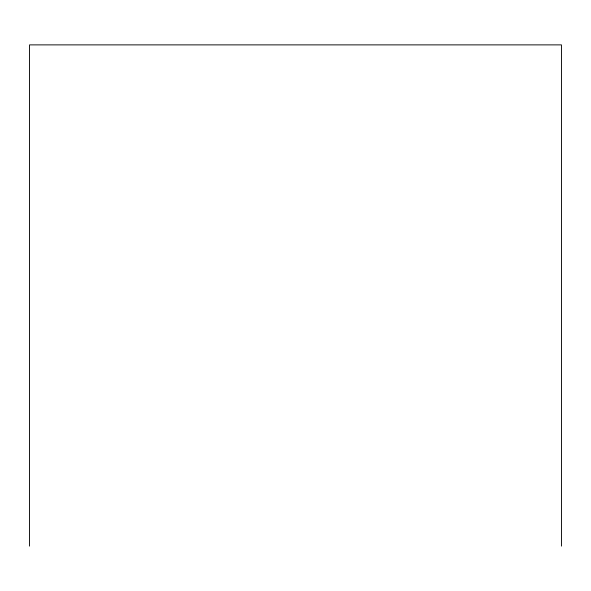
<?xml version="1.0" encoding="UTF-8"?>
<svg xmlns="http://www.w3.org/2000/svg" width="591" height="591" viewBox="0 0 591 591"><rect width="100%" height="100%" fill="white"/><g stroke="black" fill="none" stroke-linecap="round" stroke-linejoin="round"><path stroke-width="0.89" d="M561.45 546.121L561.45 44.879L29.55 44.879L29.55 546.121"/></g></svg>
